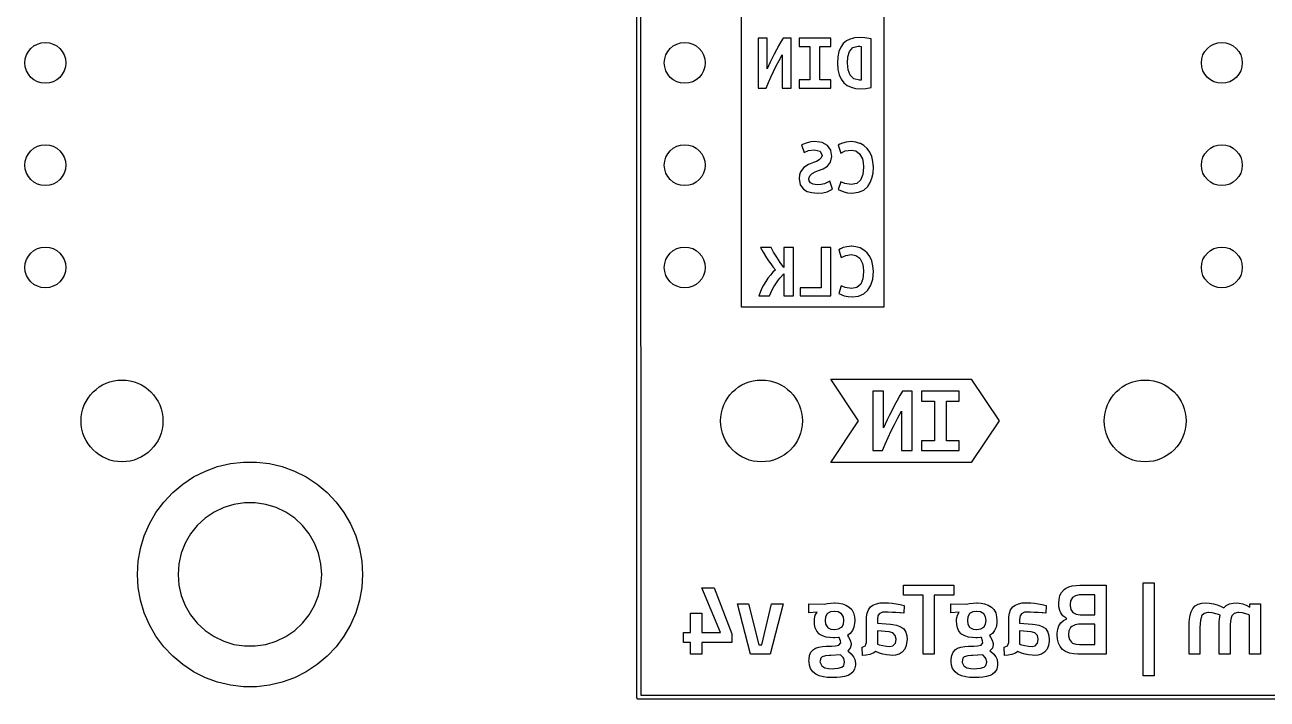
# Model space of a CAD drawing. Extents: x 49 to 111, y -108.5 to -46.5.
# Drawn here: x 49.02 to 79.86, y -108.51 to -91.77 of the extents above; entities that cross this region are included whole.
import ezdxf

# ---------------------------------------------------------------- set-up
doc = ezdxf.new("R2010")
doc.units = 0
doc.layers.add('BLACK', color=7, linetype='CONTINUOUS')

msp = doc.modelspace()

# ---------------------------------------------------------------- linework, layer by layer
at = {"layer": 'BLACK', "linetype": 'CONTINUOUS'}
for p, q in [((64.215806, -108.477134), (64.212, -76.962)), ((64.308202, -77.011994), (64.311994, -108.411797)), ((66.812885, -98.778729), (66.812885, -86.641271)), ((70.347115, -86.641271), (70.347115, -98.778729)), ((67.450824, -92.095822), (67.22842, -92.095822)), ((67.22842, -92.095822), (67.22842, -93.336076)), ((67.450824, -92.859209), (67.450824, -92.095822)), ((67.791443, -92.187739), (67.735341, -92.28717)), ((67.847545, -92.095822), (67.791443, -92.187739)), ((68.045905, -92.095822), (67.847545, -92.095822)), ((68.045905, -93.336076), (68.045905, -92.095822)), ((68.244266, -92.095822), (68.244266, -92.300193)), ((68.403284, -92.095822), (68.244266, -92.095822)), ((69.031697, -92.095822), (68.403284, -92.095822)), ((69.031697, -92.300193), (69.031697, -92.095822)), ((69.420152, -92.164196), (69.342261, -92.231068)), ((69.513572, -92.117862), (69.420152, -92.164196)), ((69.572403, -92.102912), (69.513572, -92.117862)), ((69.620016, -92.090813), (69.572403, -92.102912)), ((69.736978, -92.081796), (69.620016, -92.090813)), ((69.875229, -92.087807), (69.736978, -92.081796)), ((70.033517, -92.111851), (69.875229, -92.087807)), ((70.033517, -93.32205), (70.033517, -92.111851)), ((67.626143, -92.492543), (67.57505, -92.593226)), ((67.67999, -92.390107), (67.626143, -92.492543)), ((67.730278, -92.296586), (67.67999, -92.390107)), ((67.735341, -92.28717), (67.730278, -92.296586)), ((67.749033, -92.650051), (67.823501, -92.512579)), ((67.823501, -92.512579), (67.823501, -93.336076)), ((68.244266, -92.300193), (68.512754, -92.300193)), ((68.512754, -92.300193), (68.512754, -93.131704)), ((68.761205, -93.131704), (68.761205, -92.300193)), ((68.761205, -92.300193), (69.031697, -92.300193)), ((69.233063, -92.427424), (69.203759, -92.558913)), ((69.279898, -92.318727), (69.233063, -92.427424)), ((69.342261, -92.231068), (69.279898, -92.318727)), ((69.456468, -92.558663), (69.498545, -92.424419)), ((69.498545, -92.424419), (69.580694, -92.33125)), ((69.580694, -92.33125), (69.714938, -92.296186)), ((69.714938, -92.296186), (69.751004, -92.297188)), ((69.751004, -92.297188), (69.787069, -92.302197)), ((69.787069, -92.302197), (69.787069, -93.135711)), ((67.486138, -92.781067), (67.450824, -92.859209)), ((67.527964, -92.690903), (67.486138, -92.781067)), ((67.57505, -92.593226), (67.527964, -92.690903)), ((67.610113, -92.924327), (67.677903, -92.787301)), ((67.677903, -92.787301), (67.749033, -92.650051)), ((69.203759, -92.558913), (69.193992, -92.714947)), ((69.193992, -92.714947), (69.204761, -92.874487)), ((69.444447, -92.714947), (69.456468, -92.558663)), ((69.459474, -92.884255), (69.444447, -92.714947)), ((67.484552, -93.198604), (67.545663, -93.061354)), ((67.545663, -93.061354), (67.610113, -92.924327)), ((68.512754, -93.131704), (68.244266, -93.131704)), ((68.244266, -93.131704), (68.244266, -93.336076)), ((69.031697, -93.131704), (68.761205, -93.131704)), ((69.031697, -93.336076), (69.031697, -93.131704)), ((69.204761, -92.874487), (69.23707, -93.00848)), ((69.23707, -93.00848), (69.288413, -93.11843)), ((69.288413, -93.11843), (69.356286, -93.205839)), ((69.509565, -93.017497), (69.459474, -92.884255)), ((69.601732, -93.105657), (69.509565, -93.017497)), ((69.742989, -93.137715), (69.601732, -93.105657)), ((69.765029, -93.137715), (69.742989, -93.137715)), ((69.787069, -93.135711), (69.765029, -93.137715)), ((67.22842, -93.336076), (67.42678, -93.336076)), ((67.42678, -93.336076), (67.484552, -93.198604)), ((67.823501, -93.336076), (68.045905, -93.336076)), ((68.244266, -93.336076), (69.031697, -93.336076)), ((69.356286, -93.205839), (69.439688, -93.271709)), ((69.439688, -93.271709), (69.537616, -93.317041)), ((69.537616, -93.317041), (69.648067, -93.343339)), ((69.648067, -93.343339), (69.769036, -93.352105)), ((69.769036, -93.352105), (69.898271, -93.345092)), ((69.898271, -93.345092), (70.033517, -93.32205)), ((68.53342, -94.672082), (68.442329, -94.691337)), ((68.63883, -94.665664), (68.53342, -94.672082)), ((68.81336, -94.689856), (68.63883, -94.665664)), ((69.415945, -94.676526), (69.324113, -94.701212)), ((69.53345, -94.665664), (69.415945, -94.676526)), ((69.649228, -94.676279), (69.53345, -94.665664)), ((69.755624, -94.708124), (69.649228, -94.676279)), ((68.442329, -94.691337), (68.301125, -94.748609)), ((68.301125, -94.748609), (68.372221, -94.936222)), ((68.372221, -94.936222), (68.481827, -94.888825)), ((68.481827, -94.888825), (68.621056, -94.869076)), ((68.621056, -94.869076), (68.766209, -94.904131)), ((68.766209, -94.904131), (68.814594, -95.009293)), ((68.945924, -94.762433), (68.81336, -94.689856)), ((69.029609, -94.877963), (68.945924, -94.762433)), ((69.031697, -94.889417), (69.029609, -94.877963)), ((69.057504, -95.031017), (69.031697, -94.889417)), ((69.257955, -94.730835), (69.21747, -94.754533)), ((69.21747, -94.754533), (69.280666, -94.948072)), ((69.324113, -94.701212), (69.257955, -94.730835)), ((69.280666, -94.948072), (69.390272, -94.897712)), ((69.390272, -94.897712), (69.5374, -94.876976)), ((69.5374, -94.876976), (69.648981, -94.897712)), ((69.648981, -94.897712), (69.74575, -94.966833)), ((69.74575, -94.966833), (69.814871, -95.096188)), ((69.769036, -94.715528), (69.755624, -94.708124)), ((69.850419, -94.760458), (69.769036, -94.715528)), ((69.931389, -94.832541), (69.850419, -94.760458)), ((69.9973, -94.923633), (69.931389, -94.832541)), ((70.046919, -95.032992), (69.9973, -94.923633)), ((68.365309, -95.304538), (68.279401, -95.415131)), ((68.479852, -95.233442), (68.365309, -95.304538)), ((68.599332, -95.185057), (68.479852, -95.233442)), ((68.675365, -95.155434), (68.599332, -95.185057)), ((68.744486, -95.118899), (68.675365, -95.155434)), ((68.794845, -95.071502), (68.744486, -95.118899)), ((68.814594, -95.009293), (68.794845, -95.071502)), ((68.838293, -95.339098), (68.945924, -95.273927)), ((68.945924, -95.273927), (69.025906, -95.17617)), ((69.025906, -95.17617), (69.057504, -95.031017)), ((69.814871, -95.096188), (69.834867, -95.187032)), ((69.841532, -95.297625), (69.823511, -95.482524)), ((69.834867, -95.187032), (69.841532, -95.297625)), ((70.078024, -95.159878), (70.046919, -95.032992)), ((70.088392, -95.30355), (70.078024, -95.159878)), ((70.079875, -95.44784), (70.088392, -95.30355)), ((68.254222, -95.489929), (68.245828, -95.582008)), ((68.245828, -95.582008), (68.273724, -95.734321)), ((68.279401, -95.415131), (68.254222, -95.489929)), ((68.488739, -95.580033), (68.510462, -95.512887)), ((68.497626, -95.638292), (68.488739, -95.580033)), ((68.510462, -95.512887), (68.565759, -95.460553)), ((68.565759, -95.460553), (68.640805, -95.419081)), ((68.640805, -95.419081), (68.723749, -95.38452)), ((68.723749, -95.38452), (68.838293, -95.339098)), ((69.823511, -95.482524), (69.769449, -95.618544)), ((70.011742, -95.683838), (70.054325, -95.574602)), ((70.054325, -95.574602), (70.079875, -95.44784)), ((68.273724, -95.734321), (68.357409, -95.84763)), ((68.357409, -95.84763), (68.444633, -95.899745)), ((68.444633, -95.899745), (68.55753, -95.931014)), ((68.530211, -95.689639), (68.497626, -95.638292)), ((68.594395, -95.725187), (68.530211, -95.689639)), ((68.696101, -95.738024), (68.594395, -95.725187)), ((68.794598, -95.731112), (68.696101, -95.738024)), ((68.876803, -95.710375), (68.794598, -95.731112)), ((68.832862, -95.93329), (68.939011, -95.908851)), ((69.004183, -95.651129), (68.876803, -95.710375)), ((68.939011, -95.908851), (69.075278, -95.848617)), ((69.075278, -95.848617), (69.004183, -95.651129)), ((69.276716, -95.664953), (69.215495, -95.856517)), ((69.215495, -95.856517), (69.354724, -95.914776)), ((69.376447, -95.708401), (69.276716, -95.664953)), ((69.354724, -95.914776), (69.449271, -95.934771)), ((69.53345, -95.730124), (69.376447, -95.708401)), ((69.674408, -95.702229), (69.53345, -95.730124)), ((69.769449, -95.618544), (69.674408, -95.702229)), ((69.716017, -95.923004), (69.847676, -95.867708)), ((69.847676, -95.867708), (69.952125, -95.775547)), ((69.952125, -95.775547), (70.011742, -95.683838)), ((68.55753, -95.931014), (68.696101, -95.941436)), ((68.696101, -95.941436), (68.832862, -95.93329)), ((69.449271, -95.934771), (69.557149, -95.941436)), ((69.557149, -95.941436), (69.716017, -95.923004)), ((67.283615, -97.290298), (67.348837, -97.410035)), ((67.42678, -97.290298), (67.283615, -97.290298)), ((67.348837, -97.410035), (67.435475, -97.550214)), ((67.554238, -97.290298), (67.42678, -97.290298)), ((67.612646, -97.407114), (67.554238, -97.290298)), ((67.68955, -97.537559), (67.612646, -97.407114)), ((68.107168, -97.290298), (67.867695, -97.290298)), ((67.867695, -97.290298), (67.867695, -97.79066)), ((68.107168, -98.495451), (68.107168, -97.290298)), ((69.030014, -97.290298), (68.788595, -97.290298)), ((68.788595, -97.290298), (68.788595, -98.296863)), ((69.030014, -98.495451), (69.030014, -97.290298)), ((69.270461, -97.32729), (69.230549, -97.350653)), ((69.230549, -97.350653), (69.29285, -97.541453)), ((69.335683, -97.298086), (69.270461, -97.32729)), ((69.426215, -97.273749), (69.335683, -97.298086)), ((69.542058, -97.263041), (69.426215, -97.273749)), ((69.557149, -97.264425), (69.542058, -97.263041)), ((69.656197, -97.273506), (69.557149, -97.264425)), ((69.761088, -97.3049), (69.656197, -97.273506)), ((69.854541, -97.356494), (69.761088, -97.3049)), ((69.934365, -97.427557), (69.854541, -97.356494)), ((69.999344, -97.51736), (69.934365, -97.427557)), ((67.435475, -97.550214), (67.485852, -97.623954)), ((67.485852, -97.623954), (67.539636, -97.699155)), ((67.539636, -97.699155), (67.596341, -97.773625)), ((67.778136, -97.669951), (67.68955, -97.537559)), ((67.867695, -97.79066), (67.778136, -97.669951)), ((69.29285, -97.541453), (69.400905, -97.491806)), ((69.400905, -97.491806), (69.545952, -97.471363)), ((69.545952, -97.471363), (69.655954, -97.491806)), ((69.655954, -97.491806), (69.751353, -97.559949)), ((69.751353, -97.559949), (69.819496, -97.687473)), ((69.819496, -97.687473), (69.839209, -97.777032)), ((70.048261, -97.625171), (69.999344, -97.51736)), ((70.078925, -97.750262), (70.048261, -97.625171)), ((70.089146, -97.891901), (70.078925, -97.750262)), ((67.472224, -98.058121), (67.415033, -98.142082)), ((67.532822, -97.979513), (67.472224, -98.058121)), ((67.594637, -97.907963), (67.532822, -97.979513)), ((67.655479, -97.845175), (67.594637, -97.907963)), ((67.596341, -97.773625), (67.655479, -97.845175)), ((67.713157, -98.122126), (67.765481, -98.05447)), ((67.765481, -98.05447), (67.867695, -97.944468)), ((67.867695, -97.944468), (67.867695, -98.495451)), ((69.828014, -98.068342), (69.774717, -98.202437)), ((69.84578, -97.88606), (69.828014, -98.068342)), ((69.839209, -97.777032), (69.84578, -97.88606)), ((70.02944, -98.232831), (70.07422, -98.077725)), ((70.07422, -98.077725), (70.089146, -97.891901)), ((67.314765, -98.319253), (67.274367, -98.408569)), ((67.362222, -98.229694), (67.314765, -98.319253)), ((67.415033, -98.142082), (67.362222, -98.229694)), ((67.513353, -98.495451), (67.574681, -98.348457)), ((67.574681, -98.348457), (67.616784, -98.27058)), ((67.616784, -98.27058), (67.663267, -98.194649)), ((67.663267, -98.194649), (67.713157, -98.122126)), ((68.696101, -98.296863), (68.272657, -98.296863)), ((68.272657, -98.296863), (68.272657, -98.495451)), ((68.788595, -98.296863), (68.696101, -98.296863)), ((69.288957, -98.24819), (69.228602, -98.437043)), ((69.387277, -98.291022), (69.288957, -98.24819)), ((69.542058, -98.312439), (69.387277, -98.291022)), ((69.68102, -98.284938), (69.542058, -98.312439)), ((69.774717, -98.202437), (69.68102, -98.284938)), ((69.851837, -98.448075), (69.954808, -98.357218)), ((69.954808, -98.357218), (70.02944, -98.232831)), ((67.274367, -98.408569), (67.242729, -98.495451)), ((67.242729, -98.495451), (67.513353, -98.495451)), ((67.867695, -98.495451), (68.107168, -98.495451)), ((68.272657, -98.495451), (69.030014, -98.495451)), ((69.228602, -98.437043), (69.36586, -98.494477)), ((69.36586, -98.494477), (69.45907, -98.51419)), ((69.45907, -98.51419), (69.565421, -98.520761)), ((69.565421, -98.520761), (69.722041, -98.502589)), ((69.722041, -98.502589), (69.851837, -98.448075)), ((67.070854, -98.778729), (66.812885, -98.778729)), ((67.513353, -98.778729), (67.070854, -98.778729)), ((68.272657, -98.778729), (67.513353, -98.778729)), ((69.565421, -98.778729), (68.272657, -98.778729)), ((70.089146, -98.778729), (69.565421, -98.778729)), ((70.347115, -98.778729), (70.089146, -98.778729)), ((69.72052, -101.6), (69.030751, -100.565347)), ((69.030751, -100.565347), (69.72052, -100.565347)), ((69.72052, -100.565347), (70.018176, -100.565347)), ((70.018176, -100.565347), (72.221824, -100.565347)), ((72.221824, -100.565347), (72.51948, -100.565347)), ((72.51948, -100.565347), (73.209249, -101.6)), ((70.343018, -100.863003), (70.078699, -100.863003)), ((70.078699, -100.863003), (70.078699, -102.336997)), ((70.343018, -101.770259), (70.343018, -100.863003)), ((70.681155, -101.090412), (70.615373, -101.212749)), ((70.74783, -100.972243), (70.681155, -101.090412)), ((70.814505, -100.863003), (70.74783, -100.972243)), ((71.050249, -100.863003), (70.814505, -100.863003)), ((71.050249, -102.336997), (71.050249, -100.863003)), ((72.221824, -100.863003), (71.285993, -100.863003)), ((71.285993, -100.863003), (71.285993, -101.105891)), ((71.285993, -101.105891), (71.60508, -101.105891)), ((71.60508, -101.105891), (71.60508, -102.094109)), ((71.900355, -102.094109), (71.900355, -101.105891)), ((71.900355, -101.105891), (72.221824, -101.105891)), ((72.221824, -101.105891), (72.221824, -100.863003)), ((70.490655, -101.454148), (70.434696, -101.570234)), ((70.551377, -101.334491), (70.490655, -101.454148)), ((70.615373, -101.212749), (70.551377, -101.334491)), ((70.697427, -101.521683), (70.78593, -101.358303)), ((70.78593, -101.358303), (70.78593, -102.336997)), ((69.030751, -102.634653), (69.72052, -101.6)), ((70.384987, -101.677391), (70.343018, -101.770259)), ((70.434696, -101.570234), (70.384987, -101.677391)), ((70.532327, -101.84765), (70.612893, -101.684799)), ((70.612893, -101.684799), (70.697427, -101.521683)), ((73.209249, -101.6), (72.51948, -102.634653)), ((70.383102, -102.173617), (70.45573, -102.010501)), ((70.45573, -102.010501), (70.532327, -101.84765)), ((70.078699, -102.336997), (70.314443, -102.336997)), ((70.314443, -102.336997), (70.383102, -102.173617)), ((70.78593, -102.336997), (71.050249, -102.336997)), ((71.60508, -102.094109), (71.285993, -102.094109)), ((71.285993, -102.094109), (71.285993, -102.336997)), ((71.285993, -102.336997), (72.221824, -102.336997)), ((72.221824, -102.094109), (71.900355, -102.094109)), ((72.221824, -102.336997), (72.221824, -102.094109)), ((53.808672, -102.733377), (54.124827, -102.658447)), ((54.124827, -102.658447), (54.447543, -102.620727)), ((54.447543, -102.620727), (54.772457, -102.620727)), ((54.772457, -102.620727), (55.095173, -102.658447)), ((55.095173, -102.658447), (55.411328, -102.733377)), ((69.72052, -102.634653), (69.030751, -102.634653)), ((70.018176, -102.634653), (69.72052, -102.634653)), ((70.314443, -102.634653), (70.018176, -102.634653)), ((72.221824, -102.634653), (70.314443, -102.634653)), ((72.51948, -102.634653), (72.221824, -102.634653)), ((52.941539, -103.168868), (53.213, -102.990325)), ((53.213, -102.990325), (53.503353, -102.844504)), ((53.503353, -102.844504), (53.808672, -102.733377)), ((55.411328, -102.733377), (55.716647, -102.844504)), ((55.716647, -102.844504), (56.007, -102.990325)), ((56.007, -102.990325), (56.278461, -103.168868)), ((52.692641, -103.377718), (52.941539, -103.168868)), ((56.278461, -103.168868), (56.527359, -103.377718)), ((52.275647, -103.874672), (52.469672, -103.614051)), ((52.469672, -103.614051), (52.692641, -103.377718)), ((54.476757, -103.632), (54.213248, -103.671717)), ((54.743243, -103.632), (54.476757, -103.632)), ((55.006752, -103.671717), (54.743243, -103.632)), ((56.527359, -103.377718), (56.750328, -103.614051)), ((56.750328, -103.614051), (56.944353, -103.874672)), ((52.11319, -104.156055), (52.275647, -103.874672)), ((53.718507, -103.865889), (53.498326, -104.016005)), ((53.958602, -103.750265), (53.718507, -103.865889)), ((54.213248, -103.671717), (53.958602, -103.750265)), ((55.261398, -103.750265), (55.006752, -103.671717)), ((55.501493, -103.865889), (55.261398, -103.750265)), ((55.721674, -104.016005), (55.501493, -103.865889)), ((56.944353, -103.874672), (57.10681, -104.156055)), ((51.984499, -104.454396), (52.11319, -104.156055)), ((53.302979, -104.197262), (53.136828, -104.405608)), ((53.498326, -104.016005), (53.302979, -104.197262)), ((55.917021, -104.197262), (55.721674, -104.016005)), ((56.083172, -104.405608), (55.917021, -104.197262)), ((57.10681, -104.156055), (57.235501, -104.454396)), ((51.891313, -104.765659), (51.984499, -104.454396)), ((53.136828, -104.405608), (53.003585, -104.636391)), ((56.216415, -104.636391), (56.083172, -104.405608)), ((57.235501, -104.454396), (57.328687, -104.765659)), ((51.834892, -105.085636), (51.891313, -104.765659)), ((53.003585, -104.636391), (52.906227, -104.884456)), ((56.313773, -104.884456), (56.216415, -104.636391)), ((57.328687, -104.765659), (57.385108, -105.085636)), ((51.816, -105.41), (51.834892, -105.085636)), ((52.846928, -105.14426), (52.827014, -105.41)), ((52.906227, -104.884456), (52.846928, -105.14426)), ((56.373072, -105.14426), (56.313773, -104.884456)), ((56.392986, -105.41), (56.373072, -105.14426)), ((57.385108, -105.085636), (57.404, -105.41)), ((51.834892, -105.734364), (51.816, -105.41)), ((52.827014, -105.41), (52.846928, -105.67574)), ((56.373072, -105.67574), (56.392986, -105.41)), ((57.404, -105.41), (57.385108, -105.734364)), ((51.891313, -106.054341), (51.834892, -105.734364)), ((52.846928, -105.67574), (52.906227, -105.935544)), ((56.313773, -105.935544), (56.373072, -105.67574)), ((57.385108, -105.734364), (57.328687, -106.054341)), ((66.291171, -106.856122), (65.830852, -105.74267)), ((65.830852, -105.74267), (66.138311, -105.74267)), ((66.138311, -105.74267), (66.573877, -106.886086)), ((70.837913, -105.9281), (70.837913, -105.680136)), ((70.837913, -105.680136), (72.088593, -105.680136)), ((72.088593, -105.680136), (72.088593, -105.9281)), ((74.759307, -105.856373), (74.822283, -105.78653)), ((74.822283, -105.78653), (74.856814, -105.761594)), ((74.856814, -105.761594), (74.938293, -105.721696)), ((74.938293, -105.721696), (75.023168, -105.697695)), ((75.023168, -105.697695), (75.120719, -105.683876)), ((75.120719, -105.683876), (75.214424, -105.680136)), ((75.214424, -105.680136), (75.864951, -105.680136)), ((75.864951, -105.680136), (75.864951, -107.393741)), ((76.786458, -107.931359), (76.786458, -105.622813)), ((76.786458, -105.622813), (77.056571, -105.622813)), ((77.056571, -105.622813), (77.056571, -107.931359)), ((51.984499, -106.365604), (51.891313, -106.054341)), ((52.906227, -105.935544), (53.003585, -106.183609)), ((56.216415, -106.183609), (56.313773, -105.935544)), ((57.328687, -106.054341), (57.235501, -106.365604)), ((71.320815, -105.9281), (70.837913, -105.9281)), ((71.320815, -107.393741), (71.320815, -105.9281)), ((72.088593, -105.9281), (71.600915, -105.9281)), ((71.600915, -105.9281), (71.600915, -107.393741)), ((74.692004, -106.12569), (74.698238, -106.029902)), ((74.698238, -106.029902), (74.72063, -105.93524)), ((74.72063, -105.93524), (74.759307, -105.856373)), ((74.986494, -106.065533), (74.974276, -106.15826)), ((75.030382, -105.987447), (74.986494, -106.065533)), ((75.106188, -105.939108), (75.030382, -105.987447)), ((75.198702, -105.921213), (75.106188, -105.939108)), ((75.229623, -105.920283), (75.198702, -105.921213)), ((75.587456, -105.920283), (75.229623, -105.920283)), ((75.587456, -106.410567), (75.587456, -105.920283)), ((52.11319, -106.663945), (51.984499, -106.365604)), ((53.003585, -106.183609), (53.136828, -106.414392)), ((56.083172, -106.414392), (56.216415, -106.183609)), ((57.235501, -106.365604), (57.10681, -106.663945)), ((65.550752, -106.856122), (65.550752, -106.370615)), ((65.550752, -106.370615), (65.830852, -106.370615)), ((65.830852, -106.370615), (65.830852, -106.856122)), ((67.039408, -107.393741), (66.714144, -106.143061)), ((66.714144, -106.143061), (66.992073, -106.143061)), ((66.992073, -106.143061), (67.242209, -107.160975)), ((67.322114, -107.160975), (67.562261, -106.143061)), ((67.847573, -106.143061), (67.524915, -107.393741)), ((67.562261, -106.143061), (67.847573, -106.143061)), ((68.482466, -106.360627), (68.482466, -106.140455)), ((68.482466, -106.140455), (68.870264, -106.150443)), ((68.690479, -106.348033), (68.482466, -106.360627)), ((68.646616, -106.424252), (68.690479, -106.348033)), ((68.870264, -106.150443), (68.908045, -106.143061)), ((68.944604, -106.387937), (68.903402, -106.464465)), ((68.908045, -106.143061), (68.948375, -106.134501)), ((68.947997, -106.384511), (68.944604, -106.387937)), ((69.025593, -106.342495), (68.947997, -106.384511)), ((68.948375, -106.134501), (69.036492, -106.12203)), ((69.118023, -106.330715), (69.025593, -106.342495)), ((69.036492, -106.12203), (69.125611, -106.117874)), ((69.125611, -106.330663), (69.118023, -106.330715)), ((69.125611, -106.117874), (69.139903, -106.117976)), ((69.215293, -106.341323), (69.125611, -106.330663)), ((69.139903, -106.117976), (69.234747, -106.124442)), ((69.298231, -106.386357), (69.215293, -106.341323)), ((69.234747, -106.124442), (69.320489, -106.140965)), ((69.344757, -106.466635), (69.298231, -106.386357)), ((69.320489, -106.140965), (69.407335, -106.172164)), ((69.407335, -106.172164), (69.490827, -106.222965)), ((69.490827, -106.222965), (69.549914, -106.283029)), ((69.549914, -106.283029), (69.596208, -106.368575)), ((69.596208, -106.368575), (69.61942, -106.460591)), ((69.921481, -106.463919), (69.93571, -106.372805)), ((69.93571, -106.372805), (69.966836, -106.287691)), ((69.966836, -106.287691), (70.020194, -106.214714)), ((70.020194, -106.214714), (70.078766, -106.171397)), ((70.078766, -106.171397), (70.163735, -106.137458)), ((70.163735, -106.137458), (70.256219, -106.12044)), ((70.232984, -106.38842), (70.201502, -106.439043)), ((70.3124, -106.351977), (70.232984, -106.38842)), ((70.256219, -106.12044), (70.350235, -106.115702)), ((70.361526, -106.348033), (70.3124, -106.351977)), ((70.350235, -106.115702), (70.379013, -106.115955)), ((70.457983, -106.349613), (70.361526, -106.348033)), ((70.379013, -106.115955), (70.467405, -106.119746)), ((70.554336, -106.353671), (70.457983, -106.349613)), ((70.467405, -106.119746), (70.55888, -106.128087)), ((70.646837, -106.35927), (70.554336, -106.353671)), ((70.55888, -106.128087), (70.653439, -106.140978)), ((70.746986, -106.36678), (70.646837, -106.35927)), ((70.653439, -106.140978), (70.751082, -106.158418)), ((70.761917, -106.368009), (70.746986, -106.36678)), ((70.751082, -106.158418), (70.85181, -106.180407)), ((70.841822, -106.373221), (70.761917, -106.368009)), ((70.85181, -106.180407), (70.841822, -106.373221)), ((72.012162, -106.360627), (72.012162, -106.140455)), ((72.012162, -106.140455), (72.39996, -106.150443)), ((72.220175, -106.348033), (72.012162, -106.360627)), ((72.176312, -106.424252), (72.220175, -106.348033)), ((72.39996, -106.150443), (72.437741, -106.143061)), ((72.4743, -106.387937), (72.433098, -106.464465)), ((72.437741, -106.143061), (72.478072, -106.134501)), ((72.477693, -106.384511), (72.4743, -106.387937)), ((72.555289, -106.342495), (72.477693, -106.384511)), ((72.478072, -106.134501), (72.566188, -106.12203)), ((72.647719, -106.330715), (72.555289, -106.342495)), ((72.566188, -106.12203), (72.655307, -106.117874)), ((72.655307, -106.330663), (72.647719, -106.330715)), ((72.655307, -106.117874), (72.669599, -106.117976)), ((72.744989, -106.341323), (72.655307, -106.330663)), ((72.669599, -106.117976), (72.764443, -106.124442)), ((72.827927, -106.386357), (72.744989, -106.341323)), ((72.764443, -106.124442), (72.850185, -106.140965)), ((72.874453, -106.466635), (72.827927, -106.386357)), ((72.850185, -106.140965), (72.937031, -106.172164)), ((72.937031, -106.172164), (73.020523, -106.222965)), ((73.020523, -106.222965), (73.07961, -106.283029)), ((73.07961, -106.283029), (73.125904, -106.368575)), ((73.125904, -106.368575), (73.149116, -106.460591)), ((73.451177, -106.463919), (73.465406, -106.372805)), ((73.465406, -106.372805), (73.496532, -106.287691)), ((73.496532, -106.287691), (73.549891, -106.214714)), ((73.549891, -106.214714), (73.608462, -106.171397)), ((73.608462, -106.171397), (73.693431, -106.137458)), ((73.693431, -106.137458), (73.785915, -106.12044)), ((73.76268, -106.38842), (73.731198, -106.439043)), ((73.842096, -106.351977), (73.76268, -106.38842)), ((73.785915, -106.12044), (73.879931, -106.115702)), ((73.891222, -106.348033), (73.842096, -106.351977)), ((73.879931, -106.115702), (73.908709, -106.115955)), ((73.987679, -106.349613), (73.891222, -106.348033)), ((73.908709, -106.115955), (73.997101, -106.119746)), ((74.084032, -106.353671), (73.987679, -106.349613)), ((73.997101, -106.119746), (74.088576, -106.128087)), ((74.176533, -106.35927), (74.084032, -106.353671)), ((74.088576, -106.128087), (74.183135, -106.140978)), ((74.276682, -106.36678), (74.176533, -106.35927)), ((74.183135, -106.140978), (74.280779, -106.158418)), ((74.291613, -106.368009), (74.276682, -106.36678)), ((74.280779, -106.158418), (74.381506, -106.180407)), ((74.371518, -106.373221), (74.291613, -106.368009)), ((74.381506, -106.180407), (74.371518, -106.373221)), ((74.693743, -106.15826), (74.692004, -106.12569)), ((74.696754, -106.214638), (74.693743, -106.15826)), ((74.714993, -106.304693), (74.696754, -106.214638)), ((74.740642, -106.365838), (74.714993, -106.304693)), ((74.794005, -106.436562), (74.740642, -106.365838)), ((74.974276, -106.15826), (74.975234, -106.188813)), ((74.975234, -106.188813), (74.993684, -106.280225)), ((74.993684, -106.280225), (75.043523, -106.355129)), ((75.043523, -106.355129), (75.124031, -106.398494)), ((75.124031, -106.398494), (75.219635, -106.410567)), ((77.953375, -106.426619), (77.9793, -106.335901)), ((77.9793, -106.335901), (78.019768, -106.254667)), ((78.019768, -106.254667), (78.074322, -106.19387)), ((78.074322, -106.19387), (78.155551, -106.146236)), ((78.155551, -106.146236), (78.245402, -106.122352)), ((78.302148, -106.3793), (78.238637, -106.443137)), ((78.245402, -106.122352), (78.337649, -106.115702)), ((78.394234, -106.358354), (78.302148, -106.3793)), ((78.337649, -106.115702), (78.436188, -106.121562)), ((78.410171, -106.358021), (78.394234, -106.358354)), ((78.49703, -106.365105), (78.410171, -106.358021)), ((78.436188, -106.121562), (78.534977, -106.139142)), ((78.588897, -106.386357), (78.49703, -106.365105)), ((78.534977, -106.139142), (78.619852, -106.163539)), ((78.652924, -106.408396), (78.588897, -106.386357)), ((78.619852, -106.163539), (78.70491, -106.196546)), ((78.70491, -106.196546), (78.790152, -106.238165)), ((78.790152, -106.238165), (78.847637, -106.184587)), ((78.847637, -106.184587), (78.929828, -106.14261)), ((78.929828, -106.14261), (79.018458, -106.121562)), ((79.049298, -106.3793), (78.98557, -106.443137)), ((79.018458, -106.121562), (79.108033, -106.115702)), ((79.136091, -106.358769), (79.049298, -106.3793)), ((79.108033, -106.115702), (79.174063, -106.120731)), ((79.160579, -106.358021), (79.136091, -106.358769)), ((79.251937, -106.365105), (79.160579, -106.358021)), ((79.174063, -106.120731), (79.263173, -106.141975)), ((79.33841, -106.386357), (79.251937, -106.365105)), ((79.263173, -106.141975), (79.346362, -106.174816)), ((79.393344, -106.408396), (79.33841, -106.386357)), ((79.346362, -106.174816), (79.433296, -106.220794)), ((79.433296, -106.220794), (79.433296, -106.143061)), ((79.433296, -106.143061), (79.703408, -106.143061)), ((79.703408, -106.143061), (79.703408, -107.393741)), ((52.275647, -106.945328), (52.11319, -106.663945)), ((53.136828, -106.414392), (53.302979, -106.622738)), ((53.302979, -106.622738), (53.498326, -106.803995)), ((55.721674, -106.803995), (55.917021, -106.622738)), ((55.917021, -106.622738), (56.083172, -106.414392)), ((57.10681, -106.663945), (56.944353, -106.945328)), ((68.622734, -106.55344), (68.625115, -106.510361)), ((68.628656, -106.653363), (68.622734, -106.55344)), ((68.625115, -106.510361), (68.646616, -106.424252)), ((68.646423, -106.738823), (68.628656, -106.653363)), ((68.903402, -106.464465), (68.892846, -106.55344)), ((68.892846, -106.55344), (68.903153, -106.642415)), ((68.903153, -106.642415), (68.946694, -106.722369)), ((69.304013, -106.718943), (69.345215, -106.642415)), ((69.355771, -106.55344), (69.344757, -106.466635)), ((69.345215, -106.642415), (69.355771, -106.55344)), ((69.621483, -106.633134), (69.604588, -106.718467)), ((69.61942, -106.460591), (69.625883, -106.55344)), ((69.625883, -106.55344), (69.621483, -106.633134)), ((69.919011, -106.528253), (69.921481, -106.463919)), ((69.919011, -107.098441), (69.919011, -106.528253)), ((70.201502, -106.439043), (70.189123, -106.528253)), ((70.189123, -106.528253), (70.189123, -106.618145)), ((70.189123, -106.618145), (70.511781, -106.645938)), ((70.511781, -106.645938), (70.574802, -106.65302)), ((70.574802, -106.65302), (70.664566, -106.671232)), ((70.664566, -106.671232), (70.749264, -106.701843)), ((70.749264, -106.701843), (70.823148, -106.748425)), ((72.15243, -106.55344), (72.154811, -106.510361)), ((72.158352, -106.653363), (72.15243, -106.55344)), ((72.154811, -106.510361), (72.176312, -106.424252)), ((72.176119, -106.738823), (72.158352, -106.653363)), ((72.433098, -106.464465), (72.422542, -106.55344)), ((72.422542, -106.55344), (72.432849, -106.642415)), ((72.432849, -106.642415), (72.47639, -106.722369)), ((72.833709, -106.718943), (72.874911, -106.642415)), ((72.885467, -106.55344), (72.874453, -106.466635)), ((72.874911, -106.642415), (72.885467, -106.55344)), ((73.151179, -106.633134), (73.134284, -106.718467)), ((73.149116, -106.460591), (73.155579, -106.55344)), ((73.155579, -106.55344), (73.151179, -106.633134)), ((73.448707, -106.528253), (73.451177, -106.463919)), ((73.448707, -107.098441), (73.448707, -106.528253)), ((73.731198, -106.439043), (73.718819, -106.528253)), ((73.718819, -106.528253), (73.718819, -106.618145)), ((73.718819, -106.618145), (74.041477, -106.645938)), ((74.041477, -106.645938), (74.104498, -106.65302)), ((74.104498, -106.65302), (74.194262, -106.671232)), ((74.194262, -106.671232), (74.27896, -106.701843)), ((74.27896, -106.701843), (74.352844, -106.748425)), ((74.664754, -106.770301), (74.696327, -106.683553)), ((74.696327, -106.683553), (74.74512, -106.611401)), ((74.74512, -106.611401), (74.811135, -106.553844)), ((74.862908, -106.492112), (74.794005, -106.436562)), ((74.811135, -106.553844), (74.894371, -106.510882)), ((74.894371, -106.510882), (74.862908, -106.492112)), ((75.014662, -106.702393), (74.983358, -106.730933)), ((75.098351, -106.661871), (75.014662, -106.702393)), ((75.185084, -106.64682), (75.098351, -106.661871)), ((75.214424, -106.645938), (75.185084, -106.64682)), ((75.587456, -106.645938), (75.214424, -106.645938)), ((75.219635, -106.410567), (75.587456, -106.410567)), ((75.587456, -107.153593), (75.587456, -106.645938)), ((77.927269, -106.723237), (77.92736, -106.702797)), ((77.92736, -106.702797), (77.930521, -106.606205)), ((77.930521, -106.606205), (77.938199, -106.518964)), ((77.938199, -106.518964), (77.953375, -106.426619)), ((78.19996, -106.637009), (78.197382, -106.731054)), ((78.209025, -106.548792), (78.19996, -106.637009)), ((78.231264, -106.460131), (78.209025, -106.548792)), ((78.238637, -106.443137), (78.231264, -106.460131)), ((78.695482, -106.425767), (78.652924, -106.408396)), ((78.675072, -106.745819), (78.675251, -106.697108)), ((78.675251, -106.697108), (78.677065, -106.5985)), ((78.677065, -106.5985), (78.68153, -106.511607)), ((78.68153, -106.511607), (78.695482, -106.425767)), ((78.94753, -106.660152), (78.945618, -106.75103)), ((78.954397, -106.572424), (78.94753, -106.660152)), ((78.970003, -106.486963), (78.954397, -106.572424)), ((78.98557, -106.443137), (78.970003, -106.486963)), ((79.430691, -106.423161), (79.393344, -106.408396)), ((79.430691, -107.393741), (79.430691, -106.423161)), ((52.469672, -107.205949), (52.275647, -106.945328)), ((53.498326, -106.803995), (53.718507, -106.954111)), ((53.718507, -106.954111), (53.958602, -107.069735)), ((55.261398, -107.069735), (55.501493, -106.954111)), ((55.501493, -106.954111), (55.721674, -106.803995)), ((56.944353, -106.945328), (56.750328, -107.205949)), ((65.370532, -107.098441), (65.370532, -106.856122)), ((65.370532, -106.856122), (65.550752, -106.856122)), ((65.830852, -106.856122), (66.291171, -106.856122)), ((66.573877, -106.886086), (66.573877, -107.098441)), ((68.681232, -106.818782), (68.646423, -106.738823)), ((68.738884, -106.886156), (68.681232, -106.818782)), ((68.746499, -106.892166), (68.738884, -106.886156)), ((68.827109, -106.937509), (68.746499, -106.892166)), ((68.917219, -106.965356), (68.827109, -106.937509)), ((69.010314, -106.980104), (68.917219, -106.965356)), ((68.946694, -106.722369), (68.953694, -106.728837)), ((68.953694, -106.728837), (69.034829, -106.766968)), ((69.100695, -106.9856), (69.010314, -106.980104)), ((69.034829, -106.766968), (69.123006, -106.775783)), ((69.132994, -106.985967), (69.100695, -106.9856)), ((69.123006, -106.775783), (69.130594, -106.775731)), ((69.130594, -106.775731), (69.223024, -106.764047)), ((69.222317, -106.979871), (69.132994, -106.985967)), ((69.242862, -106.975979), (69.222317, -106.979871)), ((69.223024, -106.764047), (69.300619, -106.722369)), ((69.271305, -107.059505), (69.242862, -106.975979)), ((69.300619, -106.722369), (69.304013, -106.718943)), ((69.515886, -106.873879), (69.445664, -106.928644)), ((69.445664, -106.928644), (69.468245, -106.965991)), ((69.468245, -106.965991), (69.509263, -107.041553)), ((69.56886, -106.80382), (69.515886, -106.873879)), ((69.604588, -106.718467), (69.56886, -106.80382)), ((70.479211, -106.838317), (70.189123, -106.810959)), ((70.189123, -106.810959), (70.189123, -107.143605)), ((70.570127, -106.863211), (70.479211, -106.838317)), ((70.631242, -106.926155), (70.570127, -106.863211)), ((70.651446, -107.015705), (70.631242, -106.926155)), ((70.651614, -107.026353), (70.651446, -107.015705)), ((70.823148, -106.748425), (70.841231, -106.765307)), ((70.841231, -106.765307), (70.892317, -106.843016)), ((70.892317, -106.843016), (70.918008, -106.935212)), ((70.918008, -106.935212), (70.924332, -107.023748)), ((70.924332, -107.023748), (70.922876, -107.071865)), ((72.210928, -106.818782), (72.176119, -106.738823)), ((72.26858, -106.886156), (72.210928, -106.818782)), ((72.276195, -106.892166), (72.26858, -106.886156)), ((72.356805, -106.937509), (72.276195, -106.892166)), ((72.446915, -106.965356), (72.356805, -106.937509)), ((72.54001, -106.980104), (72.446915, -106.965356)), ((72.47639, -106.722369), (72.48339, -106.728837)), ((72.48339, -106.728837), (72.564525, -106.766968)), ((72.630391, -106.9856), (72.54001, -106.980104)), ((72.564525, -106.766968), (72.652702, -106.775783)), ((72.66269, -106.985967), (72.630391, -106.9856)), ((72.652702, -106.775783), (72.66029, -106.775731)), ((72.66029, -106.775731), (72.75272, -106.764047)), ((72.752013, -106.979871), (72.66269, -106.985967)), ((72.772558, -106.975979), (72.752013, -106.979871)), ((72.75272, -106.764047), (72.830315, -106.722369)), ((72.801001, -107.059505), (72.772558, -106.975979)), ((72.830315, -106.722369), (72.833709, -106.718943)), ((73.045582, -106.873879), (72.97536, -106.928644)), ((72.97536, -106.928644), (72.997941, -106.965991)), ((72.997941, -106.965991), (73.038959, -107.041553)), ((73.098556, -106.80382), (73.045582, -106.873879)), ((73.134284, -106.718467), (73.098556, -106.80382)), ((74.008907, -106.838317), (73.718819, -106.810959)), ((73.718819, -106.810959), (73.718819, -107.143605)), ((74.099823, -106.863211), (74.008907, -106.838317)), ((74.160938, -106.926155), (74.099823, -106.863211)), ((74.181142, -107.015705), (74.160938, -106.926155)), ((74.18131, -107.026353), (74.181142, -107.015705)), ((74.352844, -106.748425), (74.370927, -106.765307)), ((74.370927, -106.765307), (74.422013, -106.843016)), ((74.422013, -106.843016), (74.447704, -106.935212)), ((74.447704, -106.935212), (74.454028, -107.023748)), ((74.454028, -107.023748), (74.452572, -107.071865)), ((74.649446, -106.908668), (74.649704, -106.89868)), ((74.657962, -107.022357), (74.649446, -106.908668)), ((74.649704, -106.89868), (74.650403, -106.871643)), ((74.650403, -106.871643), (74.664754, -106.770301)), ((74.683509, -107.120887), (74.657962, -107.022357)), ((74.943817, -106.812201), (74.934323, -106.89868)), ((74.934323, -106.89868), (74.935402, -106.932356)), ((74.935402, -106.932356), (74.953811, -107.024088)), ((74.983358, -106.730933), (74.943817, -106.812201)), ((74.953811, -107.024088), (75.003371, -107.09627)), ((77.927269, -107.393741), (77.927269, -106.723237)), ((78.197382, -106.731054), (78.197382, -107.393741)), ((78.675072, -107.393741), (78.675072, -106.745819)), ((78.945618, -106.75103), (78.945618, -107.393741)), ((52.692641, -107.442282), (52.469672, -107.205949)), ((53.958602, -107.069735), (54.213248, -107.148283)), ((54.213248, -107.148283), (54.476757, -107.188)), ((54.476757, -107.188), (54.743243, -107.188)), ((54.743243, -107.188), (55.006752, -107.148283)), ((55.006752, -107.148283), (55.261398, -107.069735)), ((56.750328, -107.205949), (56.527359, -107.442282)), ((65.550752, -107.098441), (65.370532, -107.098441)), ((65.550752, -107.393741), (65.550752, -107.098441)), ((66.573877, -107.098441), (65.830852, -107.098441)), ((65.830852, -107.098441), (65.830852, -107.393741)), ((67.242209, -107.160975), (67.322114, -107.160975)), ((68.537787, -107.340739), (68.600586, -107.271278)), ((68.600586, -107.271278), (68.648382, -107.244769)), ((68.648382, -107.244769), (68.73263, -107.217641)), ((68.73263, -107.217641), (68.825582, -107.201608)), ((68.825582, -107.201608), (68.919546, -107.193588)), ((68.919546, -107.193588), (69.007926, -107.190939)), ((69.007926, -107.190939), (69.05028, -107.190159)), ((69.05028, -107.190159), (69.145622, -107.185564)), ((69.145622, -107.185564), (69.232006, -107.171397)), ((69.232006, -107.171397), (69.278038, -107.107561)), ((69.278038, -107.107561), (69.271305, -107.059505)), ((69.51227, -107.243591), (69.453046, -107.31123)), ((69.453046, -107.31123), (69.47137, -107.325629)), ((69.47137, -107.325629), (69.539573, -107.385815)), ((69.509263, -107.041553), (69.535556, -107.128405)), ((69.534267, -107.159191), (69.51227, -107.243591)), ((69.535556, -107.128405), (69.534267, -107.159191)), ((69.808708, -107.213521), (69.89035, -107.180083)), ((69.816091, -107.421099), (69.808708, -107.213521)), ((69.89035, -107.180083), (69.903156, -107.143605)), ((69.903156, -107.143605), (69.919011, -107.098441)), ((70.149171, -107.328601), (70.084221, -107.369069)), ((70.236712, -107.364643), (70.149171, -107.328601)), ((70.189123, -107.143605), (70.233852, -107.158804)), ((70.233852, -107.158804), (70.320035, -107.179872)), ((70.320035, -107.179872), (70.411407, -107.194035)), ((70.411407, -107.194035), (70.499187, -107.198756)), ((70.499187, -107.198756), (70.57287, -107.185119)), ((70.57287, -107.185119), (70.636729, -107.117269)), ((70.636729, -107.117269), (70.651614, -107.026353)), ((70.871935, -107.265884), (70.806439, -107.345044)), ((70.906502, -107.178575), (70.871935, -107.265884)), ((70.922876, -107.071865), (70.906502, -107.178575)), ((72.067483, -107.340739), (72.130282, -107.271278)), ((72.130282, -107.271278), (72.178078, -107.244769)), ((72.178078, -107.244769), (72.262326, -107.217641)), ((72.262326, -107.217641), (72.355278, -107.201608)), ((72.355278, -107.201608), (72.449242, -107.193588)), ((72.449242, -107.193588), (72.537622, -107.190939)), ((72.537622, -107.190939), (72.579976, -107.190159)), ((72.579976, -107.190159), (72.675318, -107.185564)), ((72.675318, -107.185564), (72.761702, -107.171397)), ((72.761702, -107.171397), (72.807734, -107.107561)), ((72.807734, -107.107561), (72.801001, -107.059505)), ((73.041966, -107.243591), (72.982742, -107.31123)), ((72.982742, -107.31123), (73.001066, -107.325629)), ((73.001066, -107.325629), (73.069269, -107.385815)), ((73.038959, -107.041553), (73.065252, -107.128405)), ((73.063963, -107.159191), (73.041966, -107.243591)), ((73.065252, -107.128405), (73.063963, -107.159191)), ((73.338404, -107.213521), (73.420046, -107.180083)), ((73.345787, -107.421099), (73.338404, -107.213521)), ((73.420046, -107.180083), (73.432852, -107.143605)), ((73.432852, -107.143605), (73.448707, -107.098441)), ((73.678867, -107.328601), (73.613917, -107.369069)), ((73.766408, -107.364643), (73.678867, -107.328601)), ((73.718819, -107.143605), (73.763548, -107.158804)), ((73.763548, -107.158804), (73.849731, -107.179872)), ((73.849731, -107.179872), (73.941103, -107.194035)), ((73.941103, -107.194035), (74.028883, -107.198756)), ((74.028883, -107.198756), (74.102566, -107.185119)), ((74.102566, -107.185119), (74.166425, -107.117269)), ((74.166425, -107.117269), (74.18131, -107.026353)), ((74.401631, -107.265884), (74.336135, -107.345044)), ((74.436198, -107.178575), (74.401631, -107.265884)), ((74.452572, -107.071865), (74.436198, -107.178575)), ((74.726087, -107.204259), (74.683509, -107.120887)), ((74.785697, -107.272472), (74.726087, -107.204259)), ((74.862337, -107.325527), (74.785697, -107.272472)), ((74.956009, -107.363423), (74.862337, -107.325527)), ((75.003371, -107.09627), (75.031529, -107.115751)), ((75.031529, -107.115751), (75.11611, -107.145532)), ((75.11611, -107.145532), (75.209647, -107.153593)), ((75.209647, -107.153593), (75.587456, -107.153593)), ((52.941539, -107.651132), (52.692641, -107.442282)), ((56.527359, -107.442282), (56.278461, -107.651132)), ((65.830852, -107.393741), (65.550752, -107.393741)), ((67.524915, -107.393741), (67.039408, -107.393741)), ((68.490283, -107.563972), (68.492007, -107.512281)), ((68.491706, -107.578737), (68.490283, -107.563972)), ((68.499545, -107.660053), (68.491706, -107.578737)), ((68.492007, -107.512281), (68.505795, -107.421846)), ((68.505795, -107.421846), (68.537787, -107.340739)), ((68.780039, -107.491699), (68.763001, -107.578737)), ((68.763001, -107.578737), (68.764183, -107.599666)), ((68.764183, -107.599666), (68.805565, -107.684059)), ((68.81685, -107.454972), (68.780039, -107.491699)), ((68.903752, -107.433906), (68.81685, -107.454972)), ((68.992116, -107.427328), (68.903752, -107.433906)), ((69.030507, -107.42631), (68.992116, -107.427328)), ((69.275432, -107.411111), (69.030507, -107.42631)), ((69.337887, -107.472668), (69.275432, -107.411111)), ((69.353165, -107.494924), (69.337887, -107.472668)), ((69.351099, -107.675135), (69.375747, -107.588725)), ((69.375659, -107.581946), (69.353165, -107.494924)), ((69.375747, -107.588725), (69.375659, -107.581946)), ((69.539573, -107.385815), (69.598524, -107.454972)), ((69.598524, -107.454972), (69.63063, -107.522987)), ((69.63063, -107.522987), (69.643254, -107.613912)), ((69.643254, -107.613912), (69.641103, -107.66316)), ((69.90565, -107.416673), (69.816091, -107.421099)), ((69.996554, -107.400775), (69.90565, -107.416673)), ((70.084221, -107.369069), (69.996554, -107.400775)), ((70.324544, -107.391832), (70.236712, -107.364643)), ((70.412667, -107.410169), (70.324544, -107.391832)), ((70.501081, -107.419654), (70.412667, -107.410169)), ((70.551733, -107.421099), (70.501081, -107.419654)), ((70.639061, -107.414891), (70.551733, -107.421099)), ((70.731847, -107.389668), (70.639061, -107.414891)), ((70.806439, -107.345044), (70.731847, -107.389668)), ((71.600915, -107.393741), (71.320815, -107.393741)), ((72.019979, -107.563972), (72.021703, -107.512281)), ((72.021402, -107.578737), (72.019979, -107.563972)), ((72.029241, -107.660053), (72.021402, -107.578737)), ((72.021703, -107.512281), (72.035491, -107.421846)), ((72.035491, -107.421846), (72.067483, -107.340739)), ((72.309735, -107.491699), (72.292697, -107.578737)), ((72.292697, -107.578737), (72.293879, -107.599666)), ((72.293879, -107.599666), (72.335261, -107.684059)), ((72.346546, -107.454972), (72.309735, -107.491699)), ((72.433448, -107.433906), (72.346546, -107.454972)), ((72.521812, -107.427328), (72.433448, -107.433906)), ((72.560203, -107.42631), (72.521812, -107.427328)), ((72.805128, -107.411111), (72.560203, -107.42631)), ((72.867583, -107.472668), (72.805128, -107.411111)), ((72.882861, -107.494924), (72.867583, -107.472668)), ((72.880795, -107.675135), (72.905443, -107.588725)), ((72.905355, -107.581946), (72.882861, -107.494924)), ((72.905443, -107.588725), (72.905355, -107.581946)), ((73.069269, -107.385815), (73.12822, -107.454972)), ((73.12822, -107.454972), (73.160326, -107.522987)), ((73.160326, -107.522987), (73.17295, -107.613912)), ((73.17295, -107.613912), (73.170799, -107.66316)), ((73.435346, -107.416673), (73.345787, -107.421099)), ((73.52625, -107.400775), (73.435346, -107.416673)), ((73.613917, -107.369069), (73.52625, -107.400775)), ((73.85424, -107.391832), (73.766408, -107.364643)), ((73.942363, -107.410169), (73.85424, -107.391832)), ((74.030777, -107.419654), (73.942363, -107.410169)), ((74.081429, -107.421099), (74.030777, -107.419654)), ((74.168757, -107.414891), (74.081429, -107.421099)), ((74.261543, -107.389668), (74.168757, -107.414891)), ((74.336135, -107.345044), (74.261543, -107.389668)), ((75.066713, -107.386161), (74.956009, -107.363423)), ((75.160917, -107.393267), (75.066713, -107.386161)), ((75.194447, -107.393741), (75.160917, -107.393267)), ((75.864951, -107.393741), (75.194447, -107.393741)), ((78.197382, -107.393741), (77.927269, -107.393741)), ((78.945618, -107.393741), (78.675072, -107.393741)), ((79.703408, -107.393741), (79.430691, -107.393741)), ((53.213, -107.829675), (52.941539, -107.651132)), ((53.503353, -107.975496), (53.213, -107.829675)), ((56.007, -107.829675), (55.716647, -107.975496)), ((56.278461, -107.651132), (56.007, -107.829675)), ((68.527331, -107.743323), (68.499545, -107.660053)), ((68.588113, -107.829395), (68.527331, -107.743323)), ((68.657579, -107.883841), (68.588113, -107.829395)), ((68.745568, -107.925476), (68.657579, -107.883841)), ((68.852081, -107.9543), (68.745568, -107.925476)), ((68.805565, -107.684059), (68.881236, -107.727269)), ((68.881236, -107.727269), (68.978484, -107.747354)), ((68.978484, -107.747354), (69.065683, -107.751574)), ((69.065683, -107.751574), (69.12586, -107.750246)), ((69.12586, -107.750246), (69.218026, -107.740911)), ((69.218026, -107.740911), (69.305831, -107.713793)), ((69.369446, -107.946513), (69.276009, -107.962986)), ((69.305831, -107.713793), (69.351099, -107.675135)), ((69.458979, -107.918578), (69.369446, -107.946513)), ((69.505592, -107.896184), (69.458979, -107.918578)), ((69.578187, -107.835404), (69.505592, -107.896184)), ((69.620534, -107.759381), (69.578187, -107.835404)), ((69.641103, -107.66316), (69.620534, -107.759381)), ((72.057027, -107.743323), (72.029241, -107.660053)), ((72.117809, -107.829395), (72.057027, -107.743323)), ((72.187275, -107.883841), (72.117809, -107.829395)), ((72.275264, -107.925476), (72.187275, -107.883841)), ((72.381777, -107.9543), (72.275264, -107.925476)), ((72.335261, -107.684059), (72.410932, -107.727269)), ((72.410932, -107.727269), (72.50818, -107.747354)), ((72.50818, -107.747354), (72.595379, -107.751574)), ((72.595379, -107.751574), (72.655556, -107.750246)), ((72.655556, -107.750246), (72.747722, -107.740911)), ((72.747722, -107.740911), (72.835527, -107.713793)), ((72.899142, -107.946513), (72.805705, -107.962986)), ((72.835527, -107.713793), (72.880795, -107.675135)), ((72.988675, -107.918578), (72.899142, -107.946513)), ((73.035288, -107.896184), (72.988675, -107.918578)), ((73.107883, -107.835404), (73.035288, -107.896184)), ((73.15023, -107.759381), (73.107883, -107.835404)), ((73.170799, -107.66316), (73.15023, -107.759381)), ((77.056571, -107.931359), (76.786458, -107.931359)), ((53.808672, -108.086623), (53.503353, -107.975496)), ((54.124827, -108.161553), (53.808672, -108.086623)), ((54.447543, -108.199273), (54.124827, -108.161553)), ((54.772457, -108.199273), (54.447543, -108.199273)), ((55.095173, -108.161553), (54.772457, -108.199273)), ((55.411328, -108.086623), (55.095173, -108.161553)), ((55.716647, -107.975496), (55.411328, -108.086623)), ((68.944123, -107.967512), (68.852081, -107.9543)), ((69.046584, -107.973517), (68.944123, -107.967512)), ((69.083053, -107.973917), (69.046584, -107.973517)), ((69.184707, -107.971184), (69.083053, -107.973917)), ((69.276009, -107.962986), (69.184707, -107.971184)), ((72.473819, -107.967512), (72.381777, -107.9543)), ((72.57628, -107.973517), (72.473819, -107.967512)), ((72.612749, -107.973917), (72.57628, -107.973517)), ((72.714403, -107.971184), (72.612749, -107.973917)), ((72.805705, -107.962986), (72.714403, -107.971184)), ((64.242866, -108.504194), (64.215806, -108.477134)), ((64.262, -108.508), (64.242866, -108.504194)), ((95.777134, -108.504194), (64.262, -108.508)), ((64.311994, -108.411797), (95.711797, -108.408005))]:
    msp.add_line(p, q, dxfattribs=at)
at = {"layer": 'BLACK'}
for centre, radius in [((49.53, -92.71), 0.508), ((65.405, -92.71), 0.508), ((78.74, -92.71), 0.508), ((49.53, -95.25), 0.508), ((65.405, -95.25), 0.508), ((78.74, -95.25), 0.508), ((49.53, -97.79), 0.508), ((65.405, -97.79), 0.508), ((78.74, -97.79), 0.508), ((51.435, -101.6), 1.016), ((67.31, -101.6), 1.016), ((76.835, -101.6), 1.016)]:
    msp.add_circle(centre, radius, dxfattribs=at)

doc.saveas('drawing.dxf')
